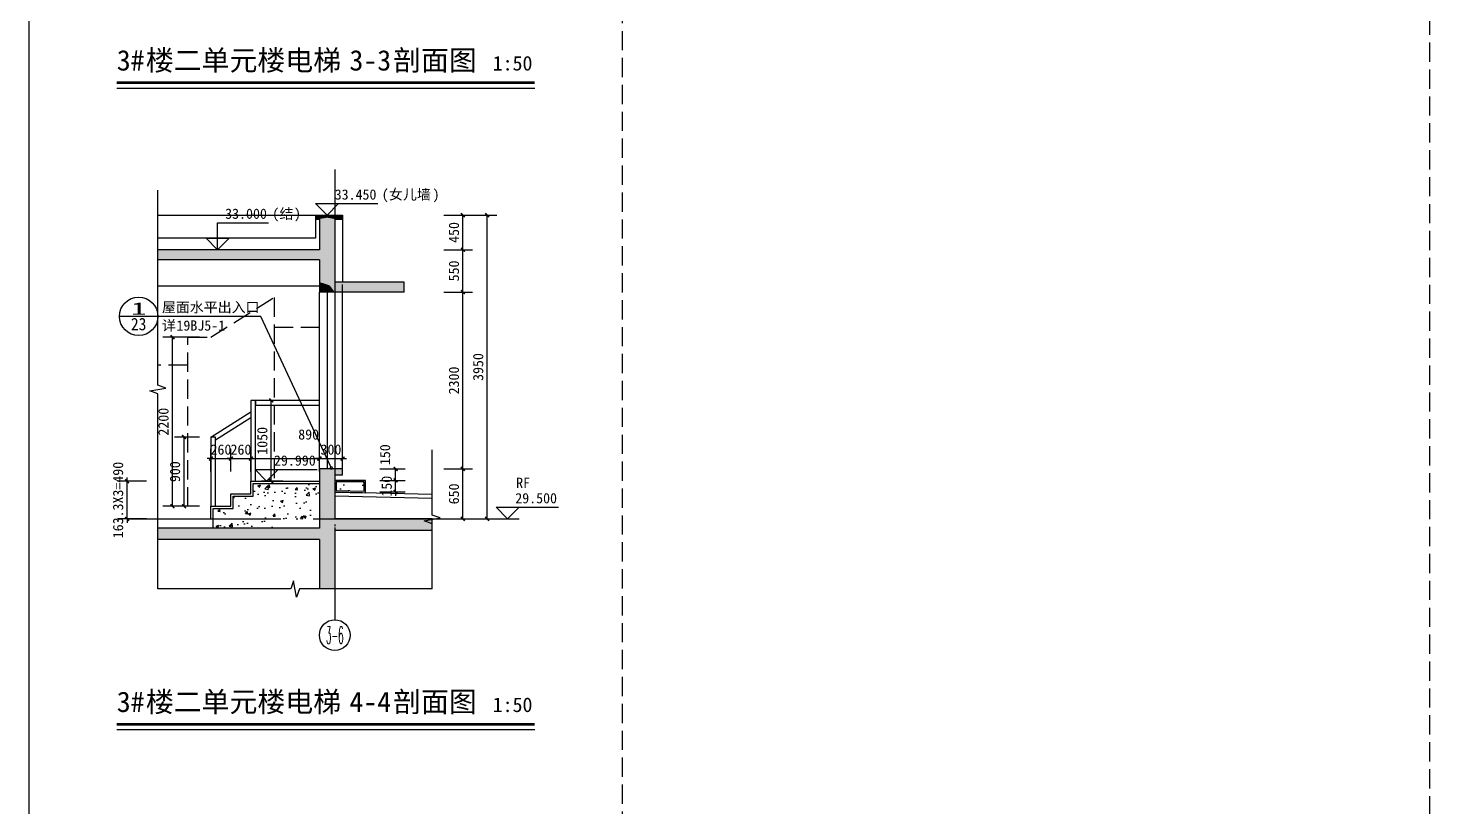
# Model space of a CAD drawing. Extents: x -10817 to 167545, y 26551 to 157048.
# Drawn here: x 149320 to 167545, y 41709 to 51840 of the extents above; entities that cross this region are included whole.
import ezdxf
from ezdxf.enums import TextEntityAlignment as Align
from ezdxf.xclip import XClip

# ---------------------------------------------------------------- set-up
doc = ezdxf.new("R2010")
doc.units = 0
doc.header["$LTSCALE"] = 1000
doc.header["$MEASUREMENT"] = 0
doc.header["$XCLIPFRAME"] = 0
for name, pattern in [('3、4#楼 机房出屋面剖面$0$DASH', [0.35, 0.25, -0.1]), ('3、4#楼 机房出屋面剖面$0$DOTE', [2.42, 2, -0.2, 0.02, -0.2]), ('DASH', [0.35, 0.25, -0.1])]:
    doc.linetypes.add(name, pattern=pattern)
doc.layers.get('Defpoints').update_dxf_attribs({"color": 30, "linetype": 'DASH'})
for name, color, linetype in [('3#-夹层$0$A-ANNO-LEVL', 3, 'Continuous'), ('3#-夹层$0$A-ANNO-TEXT', 7, 'Continuous'), ('3、4#楼 机房出屋面剖面$0$A-ANNO-SYMB', 3, 'Continuous'), ('3、4#楼 机房出屋面剖面$0$A-COLU-CONC', 9, 'Continuous'), ('3、4#楼 机房出屋面剖面$0$A-COLU-CONC-HATC', 204, 'Continuous'), ('3、4#楼 机房出屋面剖面$0$A-DOOR', 51, 'Continuous'), ('3、4#楼 机房出屋面剖面$0$A-FLOR', 91, 'Continuous'), ('3、4#楼 机房出屋面剖面$0$A-FLOR-HRAL', 71, 'Continuous'), ('3、4#楼 机房出屋面剖面$0$A-FLOR-OVHD', 171, '3、4#楼 机房出屋面剖面$0$DASH'), ('3、4#楼 机房出屋面剖面$0$A-FLOR-UNDR', 177, 'Continuous'), ('3、4#楼 机房出屋面剖面$0$A-WALL-BLOK', 131, 'Continuous'), ('3、4#楼 机房出屋面剖面$0$A-WALL-CONC', 9, 'Continuous'), ('3、4#楼 机房出屋面剖面$0$A-WALL-INSL', 241, 'Continuous'), ('3、4#楼 机房出屋面剖面$0$DOTE', 1, '3、4#楼 机房出屋面剖面$0$DOTE'), ('A-ANNO-AXIS-CIRC', 3, 'Continuous'), ('A-ANNO-AXIS-TEXT', 7, 'Continuous'), ('A-ANNO-DIMS', 3, 'Continuous'), ('A-ANNO-INDX', 3, 'Continuous'), ('A-ANNO-LEVL', 3, 'Continuous'), ('A-ANNO-SYMB', 3, 'Continuous'), ('A-ANNO-TEXT', 7, 'Continuous'), ('AXIS_TEXT', 7, 'Continuous')]:
    doc.layers.add(name, color=color, linetype=linetype)
doc.styles.add('3#-夹层$0$_TCH_DIM', font='')
doc.styles.add('_TCH_AXIS', font='COMPLEX', dxfattribs={"bigfont": 'GBCBIG'})
doc.styles.add('_TCH_DIM', font='')
doc.styles.add('_TCH_DIM_T3', font='')
doc.styles.add('_TCH_LABEL', font='')
doc.styles.add('COMPLEX', font='COMPLEX')
doc.styles.get("Standard").update_dxf_attribs({"font": ''})
doc.styles.get('3#-夹层$0$_TCH_DIM').set_extended_font_data('SimSun')
doc.styles.get('_TCH_DIM').set_extended_font_data('SimSun')
doc.styles.get('_TCH_DIM_T3').set_extended_font_data('SimSun')
doc.styles.get('_TCH_LABEL').set_extended_font_data('SimSun')
doc.styles.get('Standard').set_extended_font_data('SimSun')
doc.dimstyles.new('_TCH_ARCH&&50', dxfattribs={"dimtxt": 132.911392, "dimasz": 50, "dimexe": 125, "dimexo": 150, "dimgap": 50, "dimtad": 1, "dimdec": 0, "dimzin": 0, "dimdsep": 46, "dimtxsty": '_TCH_DIM_T3', "dimblk": 'ARCHTICK', "dimcen": 0.09, "dimclrt": 7, "dimazin": 2, "dimtfac": 1, "dimtdec": 0, "dimtix": 1, "dimtmove": 2, "dimatfit": 3, "dimfxl": 50, "dimtolj": 1, "dimtzin": 0, "dimarcsym": 0})
pattern_1 = [(50, (0, 0), (358.63, -31.376), [37.5, -412.5]), (355, (0, 0), (-69.376, 376.1), [30, -330]), (100.451, (29.9, -2.6), (289.255, 344.72), [31.87, -350.57]), (46.184, (0, 100), (533.62, -82.76), [56.25, -618.75]), (96.636, (44.47, 93.1), (467.33, 487.06), [47.8, -525.86]), (351.184, (0, 100), (467.33, 487.06), [45, -495]), (21, (50, 75), (298.454, -201.31), [37.5, -412.5]), (326, (50, 75), (121.66, 362.575), [30, -330]), (71.451, (74.87, 58.22), (420.11, 161.265), [31.87, -350.57]), (37.5, (0, 0), (6.08, 166.447), [0, -326, 0, -335, 0, -331.25]), (7.5, (0, 0), (131.535, 197.206), [0, -191, 0, -318.5, 0, -126.25]), (327.5, (-111.5, 0), (266.911, -11.277), [0, -125, 0, -390, 0, -517.5]), (317.5, (-161.5, 0), (291.593, 50.052), [0, -162.5, 0, -259, 0, -367.5])]

# ---------------------------------------------------------------- blocks, each defined once
blk = doc.blocks.new('4#楼-HZS')
at = {"layer": 'Defpoints'}
blk.add_lwpolyline([(233510.1, -33931.3), (342410.1, -33931.3), (342410.1, -91331.3), (233510.1, -91331.3)], close=True, dxfattribs=at)
blk = doc.blocks.new('3、4#楼 北侧门头剖面$0$A$C68743212')
blk.add_blockref('4#楼-HZS', (-260976, 76631, 0))
blk = doc.blocks.new('3、4#楼 北侧门头剖面')
ref = blk.add_blockref('3、4#楼 北侧门头剖面$0$A$C68743212', (4150, 3500, 0), dxfattribs=dict(xscale=-1))
XClip(ref).set_block_clipping_path([(4798.9792002077, -3500), (4798.9792002077, -399.9916608699), (4398.9875394247, 0.0083390431), (-149.727296805, 0.1031708434), (-149.727296805, -30), (0.272703195, -30), (0.272703195, -170), (-149.727296805, -170), (-149.727296805, -200), (450.272703195, -200), (450.8968260299, -800), (300.6421525169, -800), (300.6421525169, -3500), (-349.727296805, -3500), (-349.727296805, 400.1031708434), (5198.9792002077, 400.1031708434), (5198.9792002077, -3500)])
blk = doc.blocks.new('3、4#楼 机房出屋面剖面$0$$TCHSYS$WIN2D')
for p, q in [((-0.5, 0.5), (0.5, 0.5)), ((-0.5, 0.5), (-0.5, -0.5)), ((0.5, 0.5), (0.5, -0.5)), ((0.5, 0.1667), (-0.5, 0.1667)), ((0.5, -0.1667), (-0.5, -0.1667)), ((-0.5, -0.5), (0.5, -0.5))]:
    blk.add_line(p, q)
blk = doc.blocks.new('3、4#楼 机房出屋面剖面')
at = {"layer": '3、4#楼 机房出屋面剖面$0$A-COLU-CONC-HATC'}
for points in [[(-250, 3900), (-200, 3900), (-100, 3917), (-100, 3950), (-250, 3950)], [(-100, 3917), (-200, 3900), (-200, 3500), (-133, 3460), (0, 3510), (0, 3900)], [(-100, 3917), (0, 3900), (100, 3900), (100, 3950), (-100, 3950)], [(-133, 3460), (-200, 3500), (-2300, 3500), (-2300, 3370), (-200, 3370)], [(-133, 3460), (-200, 3370), (-200, 3080), (-67, 3037), (0, 3080), (0, 3510)], [(-67, 3037), (-200, 3080), (-200, 2950), (0, 2950)], [(900, 3080), (0, 3080), (-67, 3037), (0, 2950), (900, 2950)], [(0, 570), (-200, 650), (-200, 0), (-67, -50), (0, 0)], [(100, 650), (-200, 650), (0, 570), (100, 570)], [(1267, 0), (0, 0), (-67, -50), (0, -150), (1267, -150)], [(-133, -220), (-200, -120), (-2300, -120), (-2300, -270), (-200, -270)], [(-67, -50), (-200, 0), (-200, -120), (-133, -220), (0, -270), (0, -150)], [(-133, -220), (-200, -270), (-200, -912), (0, -912), (0, -270)]]:
    blk.add_hatch(color=256, dxfattribs=at).paths.add_polyline_path(points)
h = blk.add_hatch(dxfattribs=at)
h.set_pattern_fill('混凝土', color=256, scale=50, style=0)
h.set_pattern_definition(pattern_1)
edge = h.paths.add_edge_path()
edge.add_line((-200, -120), (-1580, -120))
edge.add_line((-1580, -120), (-1580, 133))
edge.add_line((-1580, 133), (-1320, 133))
edge.add_line((-1320, 133), (-1320, 297))
edge.add_line((-1320, 297), (-1060, 297))
edge.add_line((-1060, 297), (-1060, 460))
edge.add_line((-1060, 460), (-200, 460))
edge.add_line((-200, 460), (-200, -30))
h = blk.add_hatch(dxfattribs=at)
h.set_pattern_fill('混凝土', color=256, scale=50, style=0)
h.set_pattern_definition(pattern_1)
h.paths.add_polyline_path([(20, 368), (380, 360), (380, 480), (20, 480)])
at = {"layer": '3、4#楼 机房出屋面剖面$0$A-ANNO-SYMB'}
for points in [[(-2300, -912), (-2300, 1626), (-2405, 1664), (-2195, 1701), (-2300, 1738), (-2300, 4276)], [(1267, -912), (1267, -63), (1162, -25), (1372, 12), (1267, 49), (1267, 898)], [(1267, -912), (-460, -912), (-499, -1017), (-536, -807), (-573, -912), (-2300, -912)]]:
    blk.add_lwpolyline(points, dxfattribs=at)
at = {"layer": '3、4#楼 机房出屋面剖面$0$A-COLU-CONC'}
for p, q in [((-200, 3500), (-2300, 3500)), ((-2300, 3370), (-2300, 3500)), ((-200, 3370), (-2300, 3370)), ((900, 3080), (0, 3080)), ((900, 2950), (0, 2950)), ((900, 2950), (900, 3080)), ((-200, 650), (-200, 0)), ((100, 650), (-200, 650)), ((0, 570), (0, 0)), ((100, 570), (0, 570)), ((100, 570), (100, 650)), ((-200, 0), (-200, -120)), ((0, -150), (0, -270)), ((-200, -270), (-200, -912)), ((0, -270), (0, -912)), ((0, -912), (-200, -912))]:
    blk.add_line(p, q, dxfattribs=at)
at = {"layer": '3、4#楼 机房出屋面剖面$0$A-FLOR', "ltscale": 0.5}
blk.add_lwpolyline([(-2300, 0), (-1610, 0), (-1610, 163), (-1350, 163), (-1350, 327), (-1090, 327), (-1090, 490), (-200, 490)], dxfattribs=at)
blk.add_lwpolyline([(0, 349), (400, 340), (400, 500), (0, 500)], close=True, dxfattribs=at)
at = {"layer": '3、4#楼 机房出屋面剖面$0$A-FLOR-HRAL'}
for points in [[(-1030, 490), (-1030, 1540), (-1090, 1540), (-1090, 490)], [(-200, 1540), (-1030, 1540), (-1030, 1480), (-200, 1480)], [(-1550, 163), (-1550, 1063), (-1610, 1063), (-1610, 163)]]:
    blk.add_lwpolyline(points, close=True, dxfattribs=at)
for points in [[(-1610, 1063), (-1090, 1390)], [(-1550, 1030), (-1090, 1319)]]:
    blk.add_lwpolyline(points, dxfattribs=at)
at = {"layer": '3、4#楼 机房出屋面剖面$0$A-FLOR-OVHD'}
for points in [[(-1910, 163), (-1910, 2363), (-1610, 2363), (-790, 2878), (-790, 490)], [(-790, 2495), (-200, 2495)], [(-1910, 2000), (-2300, 2000)]]:
    blk.add_lwpolyline(points, dxfattribs=at)
at = {"layer": '3、4#楼 机房出屋面剖面$0$A-FLOR-UNDR', "ltscale": 0.5}
for points in [[(-2300, 3950), (-250, 3950)], [(-2300, 3030), (-200, 3030)]]:
    blk.add_lwpolyline(points, dxfattribs=at)
at = {"layer": '3、4#楼 机房出屋面剖面$0$A-WALL-BLOK'}
for p, q in [((0, 2950), (-200, 2950)), ((0, 650), (-200, 650))]:
    blk.add_line(p, q, dxfattribs=at)
at = {"layer": '3、4#楼 机房出屋面剖面$0$A-WALL-CONC'}
for p, q in [((-250, 3950), (-100, 3950)), ((-250, 3950), (-250, 3900)), ((-250, 3900), (-200, 3900)), ((-200, 3900), (-200, 3500)), ((-100, 3950), (100, 3950)), ((0, 3900), (0, 3510)), ((0, 3900), (100, 3900)), ((100, 3950), (100, 3900)), ((0, 3510), (0, 3080)), ((-200, 3370), (-200, 3080)), ((-200, 3080), (-200, 2950)), ((0, 2950), (-200, 2950)), ((0, 2950), (0, 2950)), ((1267, 0), (0, 0)), ((1267, -150), (1267, 0)), ((-200, -120), (-2300, -120)), ((-2300, -270), (-2300, -120)), ((1267, -150), (0, -150)), ((-200, -270), (-2300, -270))]:
    blk.add_line(p, q, dxfattribs=at)
for points in [[(-200, -120), (-1580, -120), (-1580, 133), (-1320, 133), (-1320, 297), (-1060, 297), (-1060, 460), (-200, 460), (-200, -30)], [(0, 350), (1267, 320)], [(0, 300), (1265, 270)]]:
    blk.add_lwpolyline(points, dxfattribs=at)
blk.add_lwpolyline([(20, 368), (380, 360), (380, 480), (20, 480)], close=True, dxfattribs=at)
at = {"layer": '3、4#楼 机房出屋面剖面$0$A-WALL-INSL'}
for p, q in [((-250, 3900), (-250, 3650)), ((100, 3900), (100, 3510)), ((-250, 3650), (-2300, 3650)), ((100, 3510), (100, 3080)), ((100, 2950), (100, 3050)), ((100, 3050), (100, 3050))]:
    blk.add_line(p, q, dxfattribs=at)
at = {"layer": '3、4#楼 机房出屋面剖面$0$DOTE', "color": 1}
for p, q in [((0, 4545), (0, -1236)), ((-2700, 0), (1667, 0))]:
    blk.add_line(p, q, dxfattribs=at)
at = {"layer": '3、4#楼 机房出屋面剖面$0$A-DOOR', "xscale": 2300, "yscale": -300, "zscale": 300, "rotation": 89.9999999999971}
blk.add_blockref('3、4#楼 机房出屋面剖面$0$$TCHSYS$WIN2D', (-50, 1800), dxfattribs=at)
blk = doc.blocks.new('_ArchTick')
at = {"color": 0, "linetype": 'ByBlock', "const_width": 0.4}
blk.add_lwpolyline([(-0.5, -0.5), (0.5, 0.5)], dxfattribs=at)
blk = doc.blocks.new('*D548')
at = {"layer": 'A-ANNO-DIMS', "color": 0, "lineweight": -2, "transparency": 16777216}
for p, q in [((150858, 45946), (150483, 45946)), ((150608, 45946), (150608, 45996)), ((150608, 45456), (150608, 45946)), ((150858, 45456), (150483, 45456)), ((150608, 45456), (150608, 45406))]:
    blk.add_line(p, q, dxfattribs=at)
at = {"layer": 'Defpoints', "color": 0, "transparency": 16777216}
for p in [(150608, 45946), (151008, 45946), (151008, 45456)]:
    blk.add_point(p, dxfattribs=at)
at = {"layer": 'A-ANNO-DIMS', "color": 0, "lineweight": -2, "transparency": 16777216, "xscale": 50, "yscale": 50, "zscale": 50}
for p, rotation in [((150608, 45946), 270), ((150608, 45456), 90)]:
    blk.add_blockref('_ArchTick', p, dxfattribs=dict(at, rotation=rotation))
at = {"layer": 'A-ANNO-DIMS', "color": 7, "transparency": 16777216, "insert": (150491, 45701), "char_height": 132.91, "attachment_point": 5, "rotation": 90, "style": '_TCH_DIM_T3'}
blk.add_mtext('\\A1;163.3X3=490', dxfattribs=at)
blk = doc.blocks.new('*D567')
at = {"layer": 'A-ANNO-DIMS', "color": 0, "lineweight": -2, "transparency": 16777216}
for p, q in [((151548, 47820), (151073, 47820)), ((151198, 45620), (151198, 47820)), ((151548, 45620), (151073, 45620))]:
    blk.add_line(p, q, dxfattribs=at)
at = {"layer": 'Defpoints', "color": 0, "transparency": 16777216}
for p in [(151198, 47820), (151698, 47820), (151698, 45620)]:
    blk.add_point(p, dxfattribs=at)
at = {"layer": 'A-ANNO-DIMS', "color": 0, "lineweight": -2, "transparency": 16777216, "xscale": 50, "yscale": 50, "zscale": 50}
for p, rotation in [((151198, 47820), 90), ((151198, 45620), 270)]:
    blk.add_blockref('_ArchTick', p, dxfattribs=dict(at, rotation=rotation))
at = {"layer": 'A-ANNO-DIMS', "color": 7, "transparency": 16777216, "insert": (151081, 46720), "char_height": 132.9, "attachment_point": 5, "rotation": 90, "style": '_TCH_DIM_T3'}
blk.add_mtext('\\A1;2200', dxfattribs=at)
blk = doc.blocks.new('*D568')
at = {"layer": 'A-ANNO-DIMS', "color": 0, "lineweight": -2, "transparency": 16777216}
for p, q in [((151548, 46520), (151223, 46520)), ((151348, 45620), (151348, 46520)), ((151548, 45620), (151223, 45620))]:
    blk.add_line(p, q, dxfattribs=at)
at = {"layer": 'Defpoints', "color": 0, "transparency": 16777216}
for p in [(151348, 46520), (151698, 46520), (151698, 45620)]:
    blk.add_point(p, dxfattribs=at)
at = {"layer": 'A-ANNO-DIMS', "color": 0, "lineweight": -2, "transparency": 16777216, "xscale": 50, "yscale": 50, "zscale": 50}
for p, rotation in [((151348, 46520), 90), ((151348, 45620), 270)]:
    blk.add_blockref('_ArchTick', p, dxfattribs=dict(at, rotation=rotation))
at = {"layer": 'A-ANNO-DIMS', "color": 7, "transparency": 16777216, "insert": (151231, 46070), "char_height": 132.9, "attachment_point": 5, "rotation": 90, "style": '_TCH_DIM_T3'}
blk.add_mtext('\\A1;900', dxfattribs=at)
blk = doc.blocks.new('*D569')
at = {"layer": 'A-ANNO-DIMS', "color": 0, "lineweight": -2, "transparency": 16777216}
for p, q in [((152632, 46996), (152357, 46996)), ((152482, 45946), (152482, 46996)), ((152632, 45946), (152357, 45946))]:
    blk.add_line(p, q, dxfattribs=at)
at = {"layer": 'Defpoints', "color": 0, "transparency": 16777216}
for p in [(152482, 46996), (152782, 46996), (152782, 45946)]:
    blk.add_point(p, dxfattribs=at)
at = {"layer": 'A-ANNO-DIMS', "color": 0, "lineweight": -2, "transparency": 16777216, "xscale": 50, "yscale": 50, "zscale": 50}
for p, rotation in [((152482, 46996), 90), ((152482, 45946), 270)]:
    blk.add_blockref('_ArchTick', p, dxfattribs=dict(at, rotation=rotation))
at = {"layer": 'A-ANNO-DIMS', "color": 7, "transparency": 16777216, "insert": (152366, 46471), "char_height": 132.9, "attachment_point": 5, "rotation": 90, "style": '_TCH_DIM_T3'}
blk.add_mtext('\\A1;1050', dxfattribs=at)
blk = doc.blocks.new('*D570')
at = {"layer": 'A-ANNO-DIMS', "color": 0, "lineweight": -2, "transparency": 16777216}
for p, q in [((154724, 49406), (155414, 49406)), ((155289, 45456), (155289, 49406)), ((154724, 45456), (155414, 45456))]:
    blk.add_line(p, q, dxfattribs=at)
at = {"layer": 'Defpoints', "color": 0, "transparency": 16777216}
for p in [(154574, 49406), (155289, 49406), (154574, 45456)]:
    blk.add_point(p, dxfattribs=at)
at = {"layer": 'A-ANNO-DIMS', "color": 0, "lineweight": -2, "transparency": 16777216, "xscale": 50, "yscale": 50, "zscale": 50}
for p, rotation in [((155289, 49406), 90), ((155289, 45456), 270)]:
    blk.add_blockref('_ArchTick', p, dxfattribs=dict(at, rotation=rotation))
at = {"layer": 'A-ANNO-DIMS', "color": 7, "transparency": 16777216, "insert": (155172, 47431), "char_height": 132.9, "attachment_point": 5, "rotation": 90, "style": '_TCH_DIM_T3'}
blk.add_mtext('\\A1;3950', dxfattribs=at)
blk = doc.blocks.new('*D571')
at = {"layer": 'A-ANNO-DIMS', "color": 0, "lineweight": -2, "transparency": 16777216}
for p, q in [((154724, 46106), (155098, 46106)), ((154973, 45456), (154973, 46106)), ((154724, 45456), (155098, 45456))]:
    blk.add_line(p, q, dxfattribs=at)
at = {"layer": 'Defpoints', "color": 0, "transparency": 16777216}
for p in [(154574, 46106), (154973, 46106), (154574, 45456)]:
    blk.add_point(p, dxfattribs=at)
at = {"layer": 'A-ANNO-DIMS', "color": 0, "lineweight": -2, "transparency": 16777216, "xscale": 50, "yscale": 50, "zscale": 50}
for p, rotation in [((154973, 46106), 90), ((154973, 45456), 270)]:
    blk.add_blockref('_ArchTick', p, dxfattribs=dict(at, rotation=rotation))
at = {"layer": 'A-ANNO-DIMS', "color": 7, "transparency": 16777216, "insert": (154857, 45781), "char_height": 132.9, "attachment_point": 5, "rotation": 90, "style": '_TCH_DIM_T3'}
blk.add_mtext('\\A1;650', dxfattribs=at)
blk = doc.blocks.new('*D572')
at = {"layer": 'A-ANNO-DIMS', "color": 0, "lineweight": -2, "transparency": 16777216}
for p, q in [((154724, 48406), (155098, 48406)), ((154973, 46106), (154973, 48406)), ((154724, 46106), (155098, 46106))]:
    blk.add_line(p, q, dxfattribs=at)
at = {"layer": 'Defpoints', "color": 0, "transparency": 16777216}
for p in [(154574, 48406), (154973, 48406), (154574, 46106)]:
    blk.add_point(p, dxfattribs=at)
at = {"layer": 'A-ANNO-DIMS', "color": 0, "lineweight": -2, "transparency": 16777216, "xscale": 50, "yscale": 50, "zscale": 50}
for p, rotation in [((154973, 48406), 90), ((154973, 46106), 270)]:
    blk.add_blockref('_ArchTick', p, dxfattribs=dict(at, rotation=rotation))
at = {"layer": 'A-ANNO-DIMS', "color": 7, "transparency": 16777216, "insert": (154857, 47256), "char_height": 132.9, "attachment_point": 5, "rotation": 90, "style": '_TCH_DIM_T3'}
blk.add_mtext('\\A1;2300', dxfattribs=at)
blk = doc.blocks.new('*D573')
at = {"layer": 'A-ANNO-DIMS', "color": 0, "lineweight": -2, "transparency": 16777216}
for p, q in [((154724, 48956), (155098, 48956)), ((154973, 48406), (154973, 48956)), ((154724, 48406), (155098, 48406))]:
    blk.add_line(p, q, dxfattribs=at)
at = {"layer": 'Defpoints', "color": 0, "transparency": 16777216}
for p in [(154574, 48956), (154973, 48956), (154574, 48406)]:
    blk.add_point(p, dxfattribs=at)
at = {"layer": 'A-ANNO-DIMS', "color": 0, "lineweight": -2, "transparency": 16777216, "xscale": 50, "yscale": 50, "zscale": 50}
for p, rotation in [((154973, 48956), 90), ((154973, 48406), 270)]:
    blk.add_blockref('_ArchTick', p, dxfattribs=dict(at, rotation=rotation))
at = {"layer": 'A-ANNO-DIMS', "color": 7, "transparency": 16777216, "insert": (154857, 48681), "char_height": 132.9, "attachment_point": 5, "rotation": 90, "style": '_TCH_DIM_T3'}
blk.add_mtext('\\A1;550', dxfattribs=at)
blk = doc.blocks.new('*D574')
at = {"layer": 'A-ANNO-DIMS', "color": 0, "lineweight": -2, "transparency": 16777216}
for p, q in [((154724, 49406), (155098, 49406)), ((154973, 48956), (154973, 49406)), ((154724, 48956), (155098, 48956))]:
    blk.add_line(p, q, dxfattribs=at)
at = {"layer": 'Defpoints', "color": 0, "transparency": 16777216}
for p in [(154574, 49406), (154973, 49406), (154574, 48956)]:
    blk.add_point(p, dxfattribs=at)
at = {"layer": 'A-ANNO-DIMS', "color": 0, "lineweight": -2, "transparency": 16777216, "xscale": 50, "yscale": 50, "zscale": 50}
for p, rotation in [((154973, 49406), 90), ((154973, 48956), 270)]:
    blk.add_blockref('_ArchTick', p, dxfattribs=dict(at, rotation=rotation))
at = {"layer": 'A-ANNO-DIMS', "color": 7, "transparency": 16777216, "insert": (154857, 49181), "char_height": 132.9, "attachment_point": 5, "rotation": 90, "style": '_TCH_DIM_T3'}
blk.add_mtext('\\A1;450', dxfattribs=at)
blk = doc.blocks.new('*D575')
at = {"layer": 'A-ANNO-DIMS', "color": 0, "lineweight": -2, "transparency": 16777216}
for p, q in [((151698, 46072), (151698, 46365)), ((151958, 46072), (151958, 46365)), ((151698, 46240), (151648, 46240)), ((151698, 46240), (151958, 46240)), ((151958, 46240), (152008, 46240))]:
    blk.add_line(p, q, dxfattribs=at)
at = {"layer": 'Defpoints', "color": 0, "transparency": 16777216}
for p in [(151958, 46240), (151698, 45922), (151958, 45922)]:
    blk.add_point(p, dxfattribs=at)
at = {"layer": 'A-ANNO-DIMS', "color": 0, "lineweight": -2, "transparency": 16777216, "xscale": 50, "yscale": 50, "zscale": 50}
blk.add_blockref('_ArchTick', (151698, 46240), dxfattribs=at)
at = {"layer": 'A-ANNO-DIMS', "color": 0, "lineweight": -2, "transparency": 16777216, "xscale": 50, "yscale": 50, "zscale": 50, "rotation": 180}
blk.add_blockref('_ArchTick', (151958, 46240), dxfattribs=at)
at = {"layer": 'A-ANNO-DIMS', "color": 7, "transparency": 16777216, "insert": (151828, 46357), "char_height": 132.9, "attachment_point": 5, "style": '_TCH_DIM_T3'}
blk.add_mtext('\\A1;260', dxfattribs=at)
blk = doc.blocks.new('*D576')
at = {"layer": 'A-ANNO-DIMS', "color": 0, "lineweight": -2, "transparency": 16777216}
for p, q in [((151958, 46072), (151958, 46365)), ((152218, 46072), (152218, 46365)), ((151958, 46240), (151908, 46240)), ((151958, 46240), (152218, 46240)), ((152218, 46240), (152268, 46240))]:
    blk.add_line(p, q, dxfattribs=at)
at = {"layer": 'Defpoints', "color": 0, "transparency": 16777216}
for p in [(152218, 46240), (151958, 45922), (152218, 45922)]:
    blk.add_point(p, dxfattribs=at)
at = {"layer": 'A-ANNO-DIMS', "color": 0, "lineweight": -2, "transparency": 16777216, "xscale": 50, "yscale": 50, "zscale": 50}
blk.add_blockref('_ArchTick', (151958, 46240), dxfattribs=at)
at = {"layer": 'A-ANNO-DIMS', "color": 0, "lineweight": -2, "transparency": 16777216, "xscale": 50, "yscale": 50, "zscale": 50, "rotation": 180}
blk.add_blockref('_ArchTick', (152218, 46240), dxfattribs=at)
at = {"layer": 'A-ANNO-DIMS', "color": 7, "transparency": 16777216, "insert": (152088, 46357), "char_height": 132.9, "attachment_point": 5, "style": '_TCH_DIM_T3'}
blk.add_mtext('\\A1;260', dxfattribs=at)
blk = doc.blocks.new('*D577')
at = {"layer": 'A-ANNO-DIMS', "color": 0, "lineweight": -2, "transparency": 16777216}
for p, q in [((152218, 46072), (152218, 46365)), ((153108, 46072), (153108, 46365)), ((152218, 46240), (153108, 46240))]:
    blk.add_line(p, q, dxfattribs=at)
at = {"layer": 'Defpoints', "color": 0, "transparency": 16777216}
for p in [(153108, 46240), (152218, 45922), (153108, 45922)]:
    blk.add_point(p, dxfattribs=at)
at = {"layer": 'A-ANNO-DIMS', "color": 0, "lineweight": -2, "transparency": 16777216, "xscale": 50, "yscale": 50, "zscale": 50, "rotation": 180}
blk.add_blockref('_ArchTick', (152218, 46240), dxfattribs=at)
at = {"layer": 'A-ANNO-DIMS', "color": 0, "lineweight": -2, "transparency": 16777216, "xscale": 50, "yscale": 50, "zscale": 50}
blk.add_blockref('_ArchTick', (153108, 46240), dxfattribs=at)
at = {"layer": 'A-ANNO-DIMS', "color": 7, "transparency": 16777216, "insert": (152968, 46553), "char_height": 132.9, "attachment_point": 5, "style": '_TCH_DIM_T3'}
blk.add_mtext('\\A1;890', dxfattribs=at)
blk = doc.blocks.new('*D578')
at = {"layer": 'A-ANNO-DIMS', "color": 0, "lineweight": -2, "transparency": 16777216}
for p, q in [((153108, 46072), (153108, 46365)), ((153408, 46072), (153408, 46365)), ((153108, 46240), (153058, 46240)), ((153108, 46240), (153408, 46240)), ((153408, 46240), (153458, 46240))]:
    blk.add_line(p, q, dxfattribs=at)
at = {"layer": 'Defpoints', "color": 0, "transparency": 16777216}
for p in [(153408, 46240), (153108, 45922), (153408, 45922)]:
    blk.add_point(p, dxfattribs=at)
at = {"layer": 'A-ANNO-DIMS', "color": 0, "lineweight": -2, "transparency": 16777216, "xscale": 50, "yscale": 50, "zscale": 50}
blk.add_blockref('_ArchTick', (153108, 46240), dxfattribs=at)
at = {"layer": 'A-ANNO-DIMS', "color": 0, "lineweight": -2, "transparency": 16777216, "xscale": 50, "yscale": 50, "zscale": 50, "rotation": 180}
blk.add_blockref('_ArchTick', (153408, 46240), dxfattribs=at)
at = {"layer": 'A-ANNO-DIMS', "color": 7, "transparency": 16777216, "insert": (153258, 46357), "char_height": 132.9, "attachment_point": 5, "style": '_TCH_DIM_T3'}
blk.add_mtext('\\A1;300', dxfattribs=at)
blk = doc.blocks.new('*D579')
at = {"layer": 'A-ANNO-DIMS', "color": 0, "lineweight": -2, "transparency": 16777216}
for p, q in [((153894, 46106), (154224, 46106)), ((153894, 45956), (154224, 45956)), ((154099, 45956), (154099, 46106))]:
    blk.add_line(p, q, dxfattribs=at)
at = {"layer": 'Defpoints', "color": 0, "transparency": 16777216}
for p in [(153744, 46106), (153744, 45956), (154099, 46106)]:
    blk.add_point(p, dxfattribs=at)
at = {"layer": 'A-ANNO-DIMS', "color": 0, "lineweight": -2, "transparency": 16777216, "xscale": 50, "yscale": 50, "zscale": 50}
for p, rotation in [((154099, 46106), 90), ((154099, 45956), 270)]:
    blk.add_blockref('_ArchTick', p, dxfattribs=dict(at, rotation=rotation))
at = {"layer": 'A-ANNO-DIMS', "color": 7, "transparency": 16777216, "insert": (153962, 46291), "char_height": 132.9, "attachment_point": 5, "rotation": 90, "style": '_TCH_DIM_T3'}
blk.add_mtext('\\A1;150', dxfattribs=at)
blk = doc.blocks.new('*D580')
at = {"layer": 'A-ANNO-DIMS', "color": 0, "lineweight": -2, "transparency": 16777216}
for p, q in [((153894, 45956), (154224, 45956)), ((154099, 45956), (154099, 46006)), ((154099, 45806), (154099, 45956)), ((153894, 45806), (154224, 45806)), ((154099, 45806), (154099, 45756))]:
    blk.add_line(p, q, dxfattribs=at)
at = {"layer": 'Defpoints', "color": 0, "transparency": 16777216}
for p in [(153744, 45956), (154099, 45956), (153744, 45806)]:
    blk.add_point(p, dxfattribs=at)
at = {"layer": 'A-ANNO-DIMS', "color": 0, "lineweight": -2, "transparency": 16777216, "xscale": 50, "yscale": 50, "zscale": 50}
for p, rotation in [((154099, 45956), 270), ((154099, 45806), 90)]:
    blk.add_blockref('_ArchTick', p, dxfattribs=dict(at, rotation=rotation))
at = {"layer": 'A-ANNO-DIMS', "color": 7, "transparency": 16777216, "insert": (153983, 45881), "char_height": 132.9, "attachment_point": 5, "rotation": 90, "style": '_TCH_DIM_T3'}
blk.add_mtext('\\A1;150', dxfattribs=at)
blk = doc.blocks.new('_AXISO')
blk.add_circle((0, 0), 0.5)
at = {"layer": 'AXIS_TEXT', "style": 'COMPLEX', "width": 1.041667}
blk.add_attdef('A', text='', height=0.56, dxfattribs=at).set_placement((-0.25, -0.28), (0.25, -0.28), align=Align.FIT)

msp = doc.modelspace()

# ---------------------------------------------------------------- linework, layer by layer
msp.add_lwpolyline([(149335, 40301.2), (149335, 77351.2)])
at = {"layer": '3#-夹层$0$A-ANNO-LEVL'}
for p, q in [((153207.7, 49406.2), (153057.7, 49556.2)), ((153057.7, 49556.2), (153867.8, 49556.2)), ((153207.7, 49406.2), (153357.7, 49556.2)), ((151783.8, 48956.2), (151783.8, 49306.2)), ((151783.8, 49306.2), (152444, 49306.2)), ((151783.8, 48956.2), (151633.8, 49106.2)), ((151633.8, 49106.2), (151933.8, 49106.2)), ((151783.8, 48956.2), (151933.8, 49106.2)), ((152420.5, 45946.2), (152270.5, 46096.2)), ((152270.5, 46096.2), (153080.6, 46096.2)), ((152420.5, 45946.2), (152570.5, 46096.2))]:
    msp.add_line(p, q, dxfattribs=at)
at = {"layer": 'A-ANNO-AXIS-CIRC'}
msp.add_line((153307.7, 45344), (153307.7, 44144), dxfattribs=at)
at = {"layer": 'A-ANNO-INDX'}
for p, q in [((151008, 48090.1), (150508, 48090.1)), ((152347.5, 48090.1), (151008, 48090.1)), ((153255.9, 46131.7), (152347.5, 48090.1))]:
    msp.add_line(p, q, dxfattribs=at)
msp.add_lwpolyline([(153278.6, 46117.2, 1), (153246.7, 46117.2, 1)], format="xyb", close=True, dxfattribs=at)
msp.add_circle((150758, 48090.1), 250, dxfattribs=at)
at = {"layer": 'A-ANNO-LEVL'}
for p, q in [((155555, 45456.2), (155405, 45606.2)), ((155405, 45606.2), (156216.9, 45606.2)), ((155555, 45456.2), (155705, 45606.2)), ((155205, 45456.2), (155705, 45456.2))]:
    msp.add_line(p, q, dxfattribs=at)
at = {"layer": 'A-ANNO-SYMB', "const_width": 35}
for points in [[(150473.6, 51128.6), (155906.4, 51128.6)], [(150473.6, 42785.4), (155906.4, 42785.4)]]:
    msp.add_lwpolyline(points, dxfattribs=at)
at = {"layer": 'A-ANNO-SYMB'}
for points in [[(150473.6, 51058.6), (155906.4, 51058.6)], [(150473.6, 42715.4), (155906.4, 42715.4)]]:
    msp.add_lwpolyline(points, dxfattribs=at)
at = {"layer": 'Defpoints'}
msp.add_lwpolyline([(-10000, 26551.2), (167544.9, 26551.2), (167544.9, 88601.2), (-10000, 88601.2)], close=True, dxfattribs=at)

# ---------------------------------------------------------------- block references
msp.add_blockref('3、4#楼 机房出屋面剖面', (153307.7, 45456.2))
at = {"layer": 'A-ANNO-AXIS-CIRC'}
ref = msp.add_blockref('_AXISO', (153307.7, 43944), dxfattribs=dict(at, xscale=400, yscale=400, zscale=400))
ref.add_attrib('A', '3-6', dxfattribs={"layer": 'A-ANNO-AXIS-TEXT', "height": 226.27, "style": '_TCH_AXIS', "width": 0.323077}).set_placement((153194.6, 43830.8), (153420.8, 43830.8), align=Align.FIT)

# ---------------------------------------------------------------- texts
at = {"layer": '3#-夹层$0$A-ANNO-TEXT', "color": 7, "style": '3#-夹层$0$_TCH_DIM'}
for s, height, p in [('(', 132.9, (153917.8, 49608.7)), ('女儿墙', 132.91, (154012.4, 49608.7)), (')', 132.9, (154579.4, 49608.7)), ('33.450', 132.91, (153306.4, 49608.7)), ('33.000', 132.91, (151882.6, 49358.7)), ('(', 132.9, (152494, 49358.7)), ('结', 132.9, (152588.5, 49358.7)), (')', 132.9, (152777.5, 49358.7)), ('29.990', 132.91, (152517.7, 46148.7))]:
    msp.add_text(s, height=height, dxfattribs=at).set_placement(p)
at = {"layer": 'A-ANNO-TEXT', "color": 7}
for s, height, p in [('楼二单元楼电梯', 265.82, (150851.6, 51287.2)), ('剖面图', 265.82, (154065.1, 51287.2)), ('3#', 265.82, (150473.6, 51287.2)), ('3-3', 265.82, (153498.1, 51287.2)), ('1:50', 189.87, (155360.6, 51287.2)), ('3#', 265.82, (150473.6, 42944)), ('楼二单元楼电梯', 265.82, (150851.6, 42944)), ('4-4', 265.82, (153498.1, 42944)), ('剖面图', 265.82, (154065.1, 42944)), ('1:50', 189.87, (155360.6, 42944))]:
    msp.add_text(s, height=height, dxfattribs=at).set_placement(p)
at = {"layer": 'A-ANNO-TEXT', "color": 7, "style": '_TCH_LABEL'}
for s, width, p, p2 in [('1', 1.757812, (150657.4, 48110.2), (150858.6, 48110.2)), ('23', 0.878906, (150657.4, 47909), (150858.6, 47909))]:
    msp.add_text(s, height=161, dxfattribs=dict(at, width=width)).set_placement(p, p2, align=Align.FIT)
at = {"layer": 'A-ANNO-TEXT', "color": 7, "style": '_TCH_DIM'}
for s, height, p in [('屋面水平出入口', 132.91, (151060.5, 48142.6)), ('详', 132.9, (151060.5, 47904.7)), ('19BJ5-1', 132.91, (151249.5, 47904.7)), ('29.500', 132.91, (155654, 45658.7))]:
    msp.add_text(s, height=height, dxfattribs=at).set_placement(p)
at = {"layer": 'A-ANNO-TEXT'}
msp.add_text('RF', height=132.91, dxfattribs=at).set_placement((155665.8, 45858.7))

# ---------------------------------------------------------------- dimensions: what is measured, and where the dimension line sits
at = {"layer": 'A-ANNO-DIMS'}
for p1, p2, distance, picture, middle in [((154574.2, 45456.2), (154574.2, 49406.2), -714.5, '*D570', (155172.2, 47431.2)), ((154574.2, 48956.2), (154574.2, 49406.2), -398.8, '*D574', (154856.6, 49181.2)), ((154574.2, 48406.2), (154574.2, 48956.2), -398.8, '*D573', (154856.6, 48681.2)), ((154574.2, 46106.2), (154574.2, 48406.2), -398.8, '*D572', (154856.6, 47256.2)), ((151697.7, 45619.6), (151697.7, 47819.6), 500, '*D567', (151081.3, 46719.6)), ((152782.3, 45946.2), (152782.3, 46996.2), 300, '*D569', (152365.8, 46471.2)), ((151697.7, 45619.6), (151697.7, 46519.6), 350, '*D568', (151231.3, 46069.6)), ((151697.7, 45922.1), (151957.7, 45922.1), 318.1, '*D575', (151827.7, 46356.6)), ((151957.7, 45922.1), (152217.7, 45922.1), 318.1, '*D576', (152087.7, 46356.6)), ((153107.7, 45922.1), (153407.7, 45922.1), 318.1, '*D578', (153257.7, 46356.6)), ((154574.2, 45456.2), (154574.2, 46106.2), -398.8, '*D571', (154856.6, 45781.2)), ((153744.2, 45806.2), (153744.2, 45956.2), -355.1, '*D580', (153982.8, 45881.2))]:
    dim = msp.add_aligned_dim(p1=p1, p2=p2, distance=distance, dimstyle='_TCH_ARCH&&50', dxfattribs=at)
    dim.commit()
    dim.dimension.update_dxf_attribs({"geometry": picture, "text_midpoint": middle})
for base, p1, p2, angle, picture, middle in [((153107.7, 46240.2), (152217.7, 45922.1), (153107.7, 45922.1), 0, '*D577', (152967.7, 46552.7)), ((154099.3, 46106.2), (153744.2, 45956.2), (153744.2, 46106.2), 90, '*D579', (153961.8, 46290.6))]:
    dim = msp.add_linear_dim(base=base, p1=p1, p2=p2, angle=angle, dimstyle='_TCH_ARCH&&50', dxfattribs=at)
    dim.commit()
    dim.dimension.update_dxf_attribs({"geometry": picture, "text_midpoint": middle, "dimtype": 129})
dim = msp.add_aligned_dim(p1=(151007.7, 45456.2), p2=(151007.7, 45946.2), distance=400, text='163.3X3=490', dimstyle='_TCH_ARCH&&50', dxfattribs=at)
dim.commit()
dim.dimension.update_dxf_attribs({"geometry": '*D548', "text_midpoint": (150491.3, 45701.2)})

# ---------------------------------------------------------------- next in the draw order: block references
msp.add_blockref('3、4#楼 北侧门头剖面', (152144.9, 54006.2))

# ---------------------------------------------------------------- next in the draw order: linework, layer by layer
at = {"layer": 'Defpoints'}
msp.add_lwpolyline([(128344.9, 77351.2), (157044.9, 77351.2), (157044.9, 40301.2), (128344.9, 40301.2)], close=True, dxfattribs=at)

doc.saveas('drawing.dxf')
